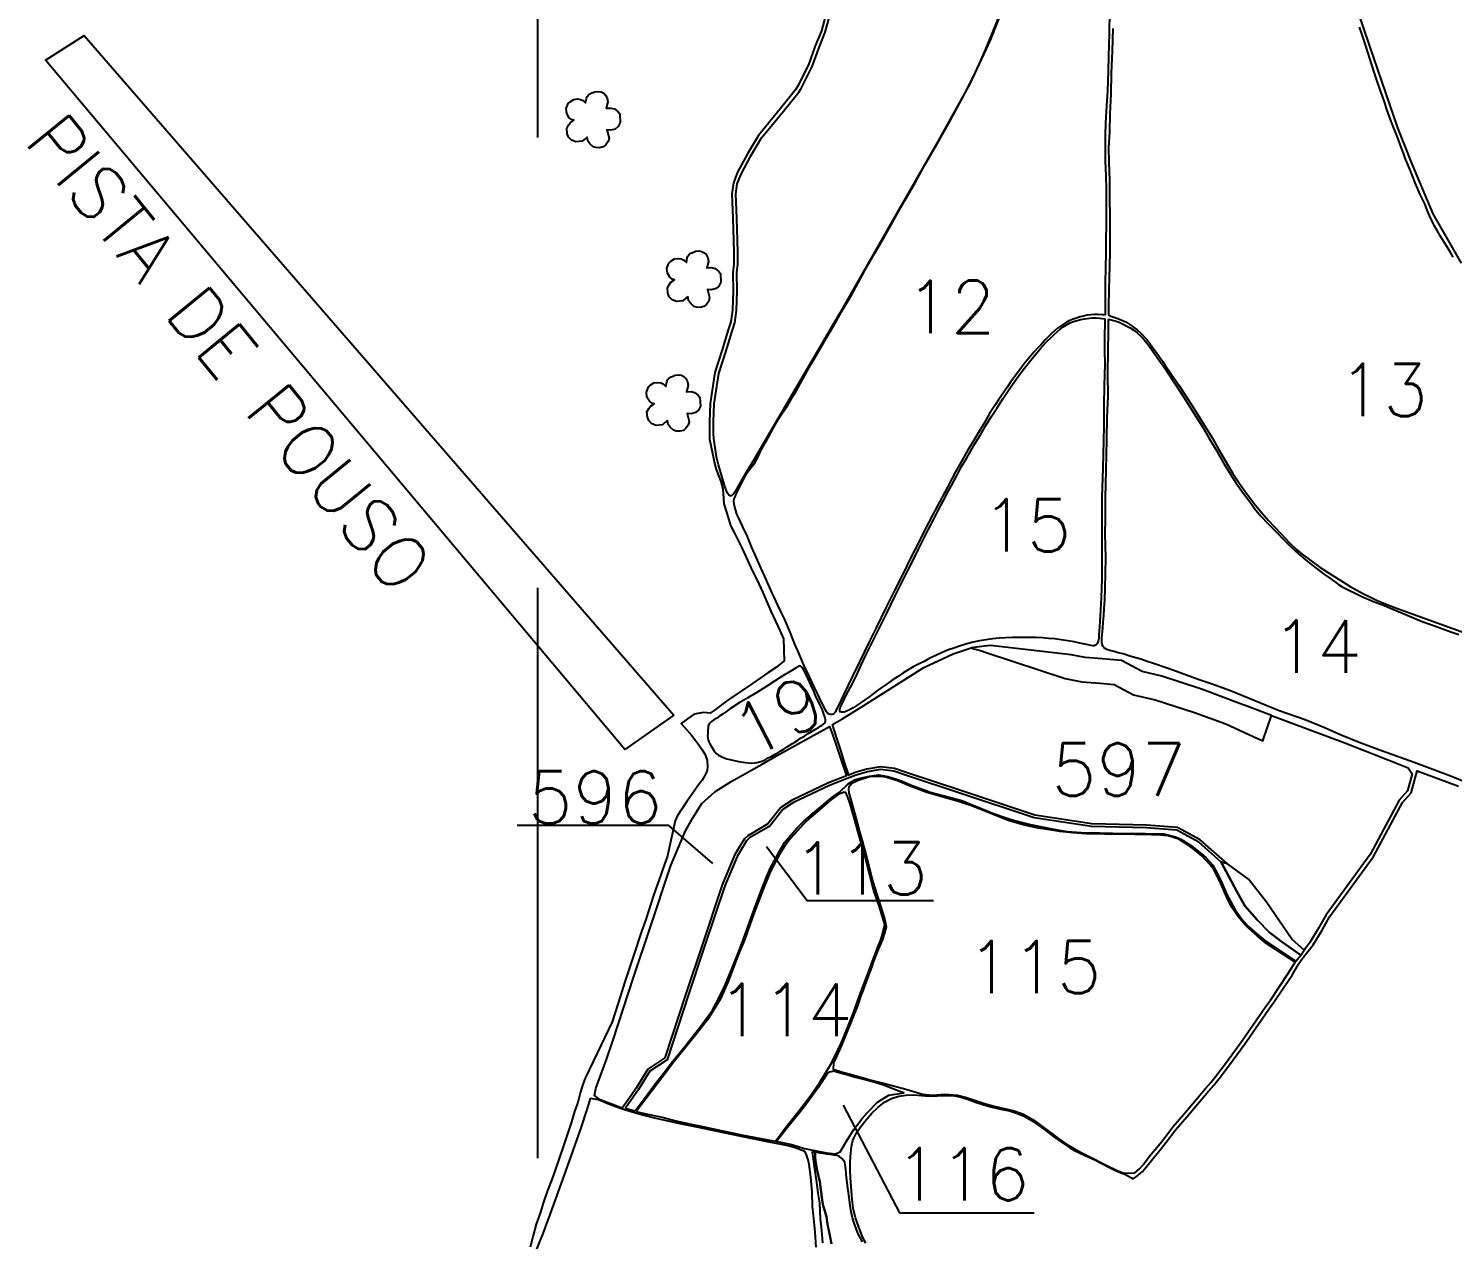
# Model space of a CAD drawing. Extents: x 725464 to 749663, y 7823017 to 7831417.
# Drawn here: x 731494 to 732908, y 7826393 to 7827595 of the extents above; entities that cross this region are included whole.
import ezdxf
from ezdxf.enums import TextEntityAlignment as Align

# ---------------------------------------------------------------- set-up
doc = ezdxf.new("R2010")
doc.units = 0
doc.header["$MEASUREMENT"] = 0
doc.linetypes.add('CONTINUO', pattern=[0])
doc.linetypes.add('LIN0', pattern=[0])
doc.layers.add('0114000011', color=1, linetype='Continuous', lineweight=25)
doc.layers.add('TEXTO_DIVERSOS', color=7, linetype='Continuous', lineweight=5)
for name, color, linetype in [('0114000011012', 5, 'Continuous'), ('0114000011013', 5, 'Continuous'), ('0114000011014', 5, 'Continuous'), ('0114000011015', 5, 'Continuous'), ('0114000011016', 5, 'Continuous'), ('0114000011072', 5, 'Continuous'), ('0114000011113', 5, 'Continuous'), ('0114000011114', 5, 'Continuous'), ('0114000011115', 5, 'Continuous'), ('0114000011116', 5, 'Continuous'), ('0114000011117', 5, 'Continuous'), ('0114000011118', 5, 'Continuous'), ('0114000011593', 5, 'Continuous'), ('0114000011594', 5, 'Continuous'), ('0114000011596', 5, 'Continuous'), ('0114000011597', 5, 'Continuous'), ('MALHA', 8, 'LIN0'), ('PISTA_DE_POUSO', 7, 'Continuous'), ('SEM PLANTIO', 30, 'Continuous'), ('SIMBOLO ARVORE', 118, 'Continuous'), ('TEXTO_NUN_TAL', 7, 'Continuous')]:
    doc.layers.add(name, color=color, linetype=linetype)
doc.styles.add('SIMPLEX', font='simplex', dxfattribs={"height": 0.2})

msp = doc.modelspace()

# ---------------------------------------------------------------- linework, layer by layer
at = {"layer": '0114000011'}
for points in [[(732285.8, 7827608.9), (732281.3, 7827592.9), (732275.2, 7827577.8), (732268.5, 7827558.9), (732257.6, 7827537.6), (732255.6, 7827534.2), (732240.6, 7827515.7), (732218.8, 7827488.9), (732207.8, 7827470.8), (732198.1, 7827452.4), (732193.9, 7827441.9), (732192.5, 7827431.2), (732193.5, 7827406.8), (732194.3, 7827373.5), (732194.3, 7827361.4), (732193.3, 7827352.8), (732193.7, 7827334.8), (732193.2, 7827315.6), (732191.4, 7827303.9), (732188.9, 7827296.1), (732182.6, 7827275.3), (732175.5, 7827253.7), (732170.9, 7827222.9), (732170.3, 7827205.2), (732170.1, 7827192.7), (732170.4, 7827187.6), (732175.6, 7827162.6), (732177, 7827157.5), (732181.6, 7827145.6), (732183.6, 7827137.8), (732183.8, 7827133.6), (732184.5, 7827123.5), (732187.5, 7827114.2), (732191.1, 7827101.8), (732194.9, 7827094.4), (732202.5, 7827079), (732211.1, 7827060.2), (732219.1, 7827043.9), (732223.1, 7827035.3), (732231, 7827017), (732240.4, 7826997.1), (732243.8, 7826989.3), (732244.4, 7826967.6), (732236.8, 7826961.3), (732228, 7826955.7), (732220.4, 7826950.3), (732212.8, 7826945), (732189.3, 7826929.1), (732183.4, 7826924.9), (732176.2, 7826919.3), (732170.9, 7826915.6), (732164.4, 7826916.2), (732155, 7826914.8), (732148.3, 7826909.9), (732142.1, 7826905.5), (732147.4, 7826899.6), (732152.5, 7826893.7), (732156.8, 7826888.1), (732158.6, 7826885.6), (732162.3, 7826880.4), (732165.9, 7826874.7), (732168, 7826868.6), (732168.2, 7826862.4), (732168, 7826859.2), (732166.8, 7826856.5), (732165.5, 7826853.7), (732162.9, 7826849.2), (732161.9, 7826847.8), (732160.3, 7826845.8), (732155.7, 7826839.2), (732154.1, 7826837), (732152.6, 7826834.8), (732151.1, 7826832.6), (732147.8, 7826827.9), (732142.7, 7826820.5), (732141.2, 7826818.1), (732138.3, 7826813.4), (732136, 7826808.7), (732128.1, 7826772.7), (732125.6, 7826765.8), (732122.3, 7826756.1), (732114.8, 7826734.6), (732107, 7826711), (732102.9, 7826698.9), (732094.5, 7826674), (732085.9, 7826648.1), (732081.8, 7826635.2), (732073.5, 7826609.5), (732047, 7826554.1), (732046.5, 7826552.7), (732043.6, 7826544.2), (732042.1, 7826539.8), (732039.4, 7826529.4), (732036.3, 7826520.4), (732033.4, 7826510.2), (732029.4, 7826498.1), (732025.2, 7826486.4), (732017.4, 7826463.2), (732013.6, 7826452.8), (732009.4, 7826442), (732005.6, 7826430.3), (732002.2, 7826419.4), (731998.3, 7826408.5), (731995.1, 7826397.4), (731992.1, 7826385.9)], [(732325.4, 7826389.8), (732323.5, 7826393.4), (732321.6, 7826397.1), (732320, 7826401.2), (732318.4, 7826405.5), (732315.2, 7826414.8), (732312.9, 7826424.5), (732311.9, 7826433.4), (732311.1, 7826441.6), (732310.1, 7826454.6), (732309.9, 7826462.2), (732310, 7826469.6), (732310.3, 7826475.6), (732310.8, 7826482.4), (732311.2, 7826485.6), (732311.7, 7826488.7), (732312.4, 7826491.7), (732313.7, 7826494.5), (732316.2, 7826499.3), (732320.5, 7826505.6), (732325.6, 7826512.2), (732331.4, 7826518.6), (732337.4, 7826524.5), (732343.9, 7826529.5), (732350.9, 7826533.2), (732358.1, 7826535.6), (732365.6, 7826536.7), (732373.1, 7826536.9), (732380.6, 7826536.2), (732388.3, 7826535.6), (732396.1, 7826535.8), (732403.8, 7826536.4), (732411.3, 7826536.2), (732418.8, 7826534.9), (732426.4, 7826532.6), (732434.3, 7826529.8), (732442.5, 7826527), (732450.8, 7826524.8), (732459.4, 7826522.8), (732467.9, 7826520.9), (732475.9, 7826518.5), (732483.3, 7826515.5), (732490, 7826511.6), (732496.1, 7826507.3), (732501.7, 7826503.1), (732512.1, 7826495.4), (732517.4, 7826491.6), (732522.7, 7826487.9), (732527.5, 7826484.5), (732532.4, 7826481.6), (732537.4, 7826479.3), (732542.4, 7826477.1), (732553.5, 7826472.1), (732560.3, 7826468.4), (732566.6, 7826465.1), (732572.7, 7826462.3), (732577.9, 7826460), (732583.2, 7826458), (732589, 7826454.6), (732590.8, 7826453.5), (732593.8, 7826455.6), (732600, 7826461), (732603.3, 7826464.7), (732610.2, 7826473.5), (732619, 7826484.1), (732623.6, 7826489.9), (732633.1, 7826502.5), (732643.9, 7826515), (732665.6, 7826540.7), (732670.7, 7826546.5), (732676, 7826553), (732686.5, 7826566.8), (732697.3, 7826581.7), (732703.1, 7826589.9), (732715.7, 7826607.9), (732725.4, 7826621.9), (732730.2, 7826628.8), (732739.4, 7826642.2), (732748.4, 7826655.8), (732755, 7826666.5), (732758, 7826671.5), (732769.4, 7826685.8), (732778.2, 7826700.2), (732785.5, 7826713.5), (732829.4, 7826773.3), (732858.1, 7826827.1), (732866.7, 7826836.7), (732872.5, 7826858.5), (732913.7, 7826843.1)]]:
    msp.add_lwpolyline(points, dxfattribs=at)
at = {"layer": '0114000011012'}
msp.add_lwpolyline([(732567.3, 7827612.1), (732566.8, 7827590.3), (732566.3, 7827567.7), (732565.9, 7827552.9), (732565.2, 7827533.3), (732564.2, 7827518.4), (732563.4, 7827501.3), (732563, 7827489.6), (732562.9, 7827477.1), (732562.9, 7827463.5), (732563.6, 7827449.4), (732563.9, 7827435.2), (732563.9, 7827421.2), (732563.8, 7827400), (732563.7, 7827385.5), (732563.5, 7827371.6), (732563.3, 7827358.7), (732563, 7827342.1), (732562.9, 7827325.8), (732562.9, 7827315.6), (732562.8, 7827312.7), (732562.8, 7827310.9), (732559.7, 7827311.1), (732555.4, 7827311.2), (732552.3, 7827311.2), (732548.8, 7827310.9), (732545.1, 7827310.5), (732541.5, 7827309.8), (732538, 7827308.9), (732534.6, 7827307.8), (732531.1, 7827306.5), (732528, 7827305.2), (732524.7, 7827303.7), (732521.6, 7827301.8), (732518.5, 7827299.8), (732515.5, 7827297.6), (732509.6, 7827292.3), (732506.5, 7827289.1), (732503.1, 7827285.7), (732499.7, 7827282), (732496.1, 7827278.1), (732492.5, 7827274.1), (732489, 7827270.1), (732485.6, 7827266.1), (732482.1, 7827261.9), (732478.8, 7827257.5), (732475.6, 7827253.1), (732472.3, 7827248.5), (732469.1, 7827244), (732466, 7827239.6), (732463, 7827235.2), (732460.1, 7827230.8), (732457.2, 7827226.5), (732454.2, 7827222), (732448.3, 7827212.9), (732442.7, 7827203.6), (732434.1, 7827189.4), (732425.7, 7827175), (732420.1, 7827165), (732414.5, 7827155.1), (732406.4, 7827140.1), (732398.7, 7827125.6), (732391.6, 7827112), (732384.7, 7827098.8), (732377.6, 7827084.6), (732369.9, 7827069.5), (732362.3, 7827054.4), (732353.5, 7827036.7), (732345.7, 7827020.8), (732335.5, 7827000.3), (732329.2, 7826987.1), (732319.1, 7826966.6), (732312.3, 7826952.5), (732303.3, 7826934), (732298.5, 7826924.1), (732297.2, 7826921.3), (732296.1, 7826919), (732295.2, 7826917.1), (732294.3, 7826915.7), (732293.3, 7826914.8), (732291.9, 7826914.4), (732290.4, 7826914.3), (732288.9, 7826914.6), (732287.5, 7826915.6), (732286.3, 7826916.9), (732285.3, 7826918.5), (732282.9, 7826923.6), (732281, 7826927.3), (732277.6, 7826934.5), (732273.8, 7826942.5), (732269.8, 7826951.1), (732266, 7826959.3), (732264.2, 7826962.8), (732259.2, 7826974.6), (732255.1, 7826984.2), (732250.2, 7826995.9), (732244.6, 7827009.2), (732241.2, 7827016.7), (732238.2, 7827022.8), (732234.4, 7827030.7), (732232.4, 7827034.8), (732226.7, 7827047.7), (732221.6, 7827059.3), (732216.4, 7827070.6), (732212.4, 7827080.1), (732207.5, 7827091.5), (732203, 7827101.4), (732201.1, 7827105.4), (732199.2, 7827109.3), (732197.5, 7827113), (732196.3, 7827116.8), (732195.3, 7827120.2), (732194.6, 7827123.2), (732194.4, 7827126), (732194.8, 7827128.3), (732195.6, 7827130.4), (732196.8, 7827132.9), (732198.4, 7827136.3), (732200.1, 7827139.7), (732203.7, 7827146.8), (732207.4, 7827153.7), (732211.2, 7827159.2), (732215.1, 7827164.2), (732218.4, 7827170.2), (732221, 7827175.6), (732228.6, 7827189), (732233.7, 7827198.9), (732239.1, 7827208.2), (732242, 7827212.7), (732245.1, 7827217), (732248, 7827221.3), (732250.7, 7827225.8), (732253.4, 7827230.5), (732256.6, 7827235.9), (732263.5, 7827248.4), (732263.5, 7827248.4), (732267.2, 7827255.1), (732270.9, 7827261.8), (732274.7, 7827268.3), (732285.8, 7827287.1), (732296.3, 7827305.1), (732302.7, 7827316.2), (732311.5, 7827331), (732317.7, 7827342.6), (732324.5, 7827354.8), (732334.2, 7827372), (732343.5, 7827388.2), (732350.5, 7827400.4), (732357.4, 7827412.8), (732364.2, 7827424.3), (732374.6, 7827442.5), (732385, 7827461.5), (732397.7, 7827483.6), (732407.3, 7827500.6), (732413.7, 7827512), (732426, 7827534.8), (732434.4, 7827551.9), (732439.4, 7827563.2), (732444.2, 7827574.1), (732451, 7827590.9), (732460.4, 7827613.7)], dxfattribs=at)
at = {"layer": '0114000011013'}
for points in [[(732570.6, 7827595.2), (732570, 7827572.9), (732569, 7827550.6), (732568.5, 7827530.3), (732567.6, 7827510.3), (732567.1, 7827492.9), (732566.4, 7827476.6), (732566.5, 7827462.7), (732567.2, 7827444.1), (732567.3, 7827426.9), (732567.5, 7827408.7), (732567.5, 7827389.3), (732567.5, 7827373.9), (732567.2, 7827359.5), (732566.7, 7827336.1), (732566.4, 7827319.3), (732566.3, 7827310.8), (732568.5, 7827309.8), (732569.9, 7827309.4), (732571.9, 7827308.6), (732574.5, 7827307.8), (732577.3, 7827306.7), (732580.2, 7827305.5), (732583.4, 7827303.9), (732587.3, 7827301.5), (732591.1, 7827298.8), (732594.6, 7827296.1), (732597.9, 7827293.2), (732604.2, 7827286.4), (732607.4, 7827282.5), (732610.4, 7827278.3), (732613.5, 7827274), (732616.7, 7827269.5), (732619.7, 7827264.9), (732622.8, 7827260.4), (732626.1, 7827255.7), (732629.5, 7827250.9), (732632.8, 7827246), (732636.1, 7827241.1), (732642.2, 7827231.7), (732651.3, 7827217.7), (732657.3, 7827208.2), (732663.3, 7827198.5), (732669.5, 7827188.6), (732675.2, 7827178.4), (732681.1, 7827168), (732689.8, 7827153.4), (732696.2, 7827143.6), (732703.6, 7827133.3), (732711.8, 7827122.5), (732720.5, 7827112.1), (732725.1, 7827107), (732731, 7827100.5), (732737.4, 7827093.9), (732746, 7827084.8), (732752.9, 7827078), (732758.4, 7827073.5), (732766, 7827067.9), (732773.7, 7827062.2), (732776.4, 7827060.2), (732788.4, 7827052.6), (732801.4, 7827044.4), (732806.2, 7827041.4), (732812.9, 7827037.8), (732819.4, 7827034.2), (732825, 7827031.5), (732831.6, 7827028.2), (732838.4, 7827025.1), (732843.4, 7827023.3), (732853.2, 7827019.7), (732935.5, 7826989.7)], [(732908.5, 7827368.2), (732905.4, 7827373.4), (732902.1, 7827378.7), (732898.8, 7827384), (732895.6, 7827389.2), (732892.5, 7827394.5), (732889.6, 7827399.6), (732887.1, 7827404.6), (732884.9, 7827409.7), (732882.7, 7827414.9), (732880.5, 7827420.3), (732878, 7827425.7), (732875.4, 7827431), (732873, 7827436.5), (732870.6, 7827442.1), (732868.3, 7827447.9), (732866.1, 7827453.8), (732863.6, 7827459.6), (732861.2, 7827465.5), (732859, 7827471.5), (732856.7, 7827477.5), (732854.3, 7827483.6), (732852, 7827489.9), (732849.6, 7827496.2), (732847.2, 7827502.2), (732844.9, 7827508.3), (732842.6, 7827514.8), (732840.4, 7827521.5), (732838.1, 7827527.9), (732835.9, 7827534.4), (732833.7, 7827540.7), (732829.5, 7827552.7), (732825.6, 7827565.4), (732821.4, 7827578.8), (732817.5, 7827590.9), (732815.3, 7827596.5)]]:
    msp.add_lwpolyline(points, dxfattribs=at)
at = {"layer": '0114000011014'}
msp.add_lwpolyline([(732927, 7826844.5), (732906.8, 7826852.9), (732888.3, 7826859.8), (732869.8, 7826866.8), (732855.9, 7826871.8), (732834.7, 7826879.3), (732814.9, 7826886.4), (732797.2, 7826894), (732780, 7826901.5), (732761.5, 7826908.9), (732735.5, 7826917.9), (732711.4, 7826928), (732687.5, 7826937.7), (732668.2, 7826944.7), (732656.1, 7826948.9), (732637.3, 7826955.8), (732624.4, 7826960.3), (732611, 7826964.9), (732604.5, 7826967.1), (732598.2, 7826969.1), (732592.2, 7826970.9), (732586.4, 7826972.7), (732580.9, 7826974.4), (732575.9, 7826975.4), (732571.8, 7826976.9), (732567.7, 7826977.8), (732564.7, 7826978.7), (732562.8, 7826979.8), (732561.5, 7826980.9), (732560.6, 7826982.3), (732560, 7826984.1), (732559.7, 7826985.8), (732559.7, 7826987.8), (732559.8, 7826990.4), (732560.7, 7826999.9), (732561.1, 7827006), (732561.6, 7827012.6), (732561.9, 7827019.4), (732562.7, 7827028.1), (732562.9, 7827039.7), (732563.4, 7827054.4), (732563.5, 7827070), (732563.1, 7827093.5), (732563.1, 7827093.5), (732563.3, 7827108.6), (732563.3, 7827129.3), (732563.9, 7827156.7), (732564.5, 7827187.3), (732565.1, 7827209.2), (732565.8, 7827230.3), (732565.7, 7827252.4), (732566, 7827275.7), (732566.1, 7827294), (732566.2, 7827301.6), (732566.4, 7827306.4), (732567.5, 7827306.2), (732569, 7827305.9), (732571.1, 7827305.4), (732573.8, 7827304.7), (732576.7, 7827303.6), (732580.1, 7827302), (732583.9, 7827300.1), (732587.7, 7827298), (732591.4, 7827295.6), (732595, 7827292.8), (732598.3, 7827289.7), (732601.5, 7827286.3), (732604.6, 7827282.6), (732607.6, 7827278.6), (732614.7, 7827268.6), (732622.8, 7827257), (732630.8, 7827244.7), (732638.4, 7827233.1), (732649.2, 7827216.1), (732659.5, 7827199.7), (732666, 7827188.9), (732672.3, 7827178.1), (732681.2, 7827162.7), (732684.1, 7827158), (732686.9, 7827153.3), (732689.9, 7827148.6), (732693.1, 7827143.9), (732696.3, 7827139.4), (732699.4, 7827134.9), (732702.5, 7827130.7), (732705.5, 7827126.6), (732708.4, 7827122.7), (732711.3, 7827118.7), (732717.6, 7827111.1), (732724.6, 7827103.7), (732724.6, 7827103.7), (732728.1, 7827100.1), (732744.9, 7827083.1), (732751.4, 7827076.8), (732761.7, 7827067.9), (732772.4, 7827059.7), (732779.5, 7827054.1), (732787, 7827048.9), (732794.5, 7827043.5), (732798.1, 7827041.2), (732817.7, 7827031.5), (732830, 7827026.3), (732837.6, 7827023.5), (732877.5, 7827006.8), (732890.8, 7827002.1), (732905.9, 7826996.5), (732914, 7826993.6)], dxfattribs=at)
at = {"layer": '0114000011015'}
msp.add_lwpolyline([(732410.2, 7827141.1), (732415.3, 7827150.8), (732420.4, 7827160.3), (732425.7, 7827169.2), (732433.6, 7827183), (732439.4, 7827192.4), (732444.6, 7827201.1), (732449.9, 7827209.7), (732455.7, 7827218.8), (732461.4, 7827227.7), (732467.2, 7827236.5), (732473.2, 7827245.2), (732479.2, 7827253.4), (732487.8, 7827264.4), (732493.5, 7827271.4), (732498.7, 7827277.4), (732504.2, 7827283.5), (732509.9, 7827289.2), (732512.7, 7827291.7), (732518.2, 7827296.6), (732521.3, 7827299), (732524.6, 7827301.1), (732528, 7827302.9), (732531.6, 7827304.3), (732535.2, 7827305.5), (732538.9, 7827306.3), (732542.4, 7827307), (732550.1, 7827307.9), (732553.9, 7827307.9), (732557.4, 7827307.7), (732560.4, 7827307.4), (732562.6, 7827307.1), (732562.5, 7827303.3), (732562.3, 7827289.7), (732562.4, 7827276), (732562.5, 7827262), (732562.1, 7827240.9), (732561.7, 7827220.9), (732561.7, 7827200.3), (732561.2, 7827186.1), (732560.7, 7827158.7), (732559.8, 7827130.1), (732559.7, 7827111.8), (732559.8, 7827084.5), (732559.7, 7827063), (732559.6, 7827049.1), (732558.9, 7827030.1), (732558.1, 7827012.3), (732557.3, 7827001.3), (732557, 7826996.9), (732556.8, 7826993.3), (732556.5, 7826990), (732556.1, 7826987.1), (732555.5, 7826985.1), (732554.5, 7826983.8), (732553.3, 7826983), (732552.1, 7826982.6), (732550.6, 7826982.6), (732548.7, 7826982.8), (732546.2, 7826983.5), (732542.7, 7826984.2), (732537.8, 7826985.2), (732532.1, 7826986.3), (732525.9, 7826987.5), (732519.4, 7826988.6), (732513, 7826989.3), (732506.7, 7826989.9), (732500.6, 7826990.4), (732494.4, 7826990.6), (732488.4, 7826990.6), (732482.5, 7826990.6), (732470.5, 7826990.6), (732457.7, 7826990), (732451.2, 7826989.4), (732444.7, 7826988.6), (732438.2, 7826987.5), (732431.8, 7826986.1), (732425.5, 7826984.4), (732419.2, 7826982.4), (732412.8, 7826980.3), (732406.6, 7826978.1), (732400.6, 7826975.6), (732394.8, 7826973), (732388.9, 7826970.1), (732383.2, 7826967.1), (732377.7, 7826964.4), (732372.5, 7826961.6), (732367.3, 7826958.6), (732362.1, 7826955.3), (732356.9, 7826951.8), (732351.7, 7826948.3), (732346.6, 7826944.9), (732341.7, 7826941.4), (732337, 7826938.1), (732328.4, 7826931.4), (732319.8, 7826925.5), (732315.9, 7826923), (732312.7, 7826921), (732310, 7826919.4), (732310, 7826919.4), (732307.1, 7826917.9), (732304, 7826916.8), (732301.4, 7826916.7), (732300, 7826917.1), (732299.7, 7826918.1), (732299.6, 7826919.3), (732300, 7826920.9), (732300.9, 7826922.9), (732303.2, 7826927.9), (732306.7, 7826934.8), (732311.4, 7826943.7), (732316, 7826953.2), (732320.5, 7826962.6), (732325.2, 7826972.7), (732330.3, 7826983.1), (732335.5, 7826993.7), (732340.9, 7827004.3), (732346.2, 7827015), (732354.3, 7827031.5), (732362.1, 7827047.3), (732367.1, 7827057.4), (732372.3, 7827067.6), (732377.3, 7827077.6), (732382.2, 7827087.7), (732387.2, 7827097.7), (732392.5, 7827107.5), (732397.5, 7827117.4), (732402.4, 7827126.7), (732407.6, 7827136.2), (732410.2, 7827141.1)], close=True, dxfattribs=at)
at = {"layer": '0114000011016'}
msp.add_lwpolyline([(732212, 7826866.2), (732215.4, 7826866.4), (732218.9, 7826867), (732222.3, 7826868.1), (732225.5, 7826869.5), (732228.6, 7826871.2), (732231.6, 7826872.8), (732234.7, 7826874.5), (732237.9, 7826876.4), (732241.1, 7826878.3), (732244.3, 7826880.2), (732247.3, 7826882.2), (732249.9, 7826883.9), (732252.5, 7826885.5), (732255, 7826887), (732257.6, 7826888.7), (732260.7, 7826890.7), (732264.4, 7826892.9), (732268.2, 7826895.4), (732272.1, 7826897.8), (732275.6, 7826899.9), (732278.3, 7826901.5), (732280.3, 7826902.7), (732282.1, 7826903.7), (732283.5, 7826904.7), (732284.6, 7826905.8), (732285.3, 7826907.3), (732285.5, 7826909), (732285.1, 7826911.1), (732284.2, 7826913.7), (732283.1, 7826916.6), (732282, 7826919.6), (732280.6, 7826922.4), (732279.4, 7826924.9), (732275.5, 7826933.2), (732274, 7826936.7), (732270.9, 7826943.7), (732268.1, 7826949.9), (732265.4, 7826955), (732263.6, 7826959), (732262.7, 7826960.5), (732261.6, 7826961.6), (732260.5, 7826962.3), (732259.4, 7826962.6), (732258.5, 7826962.1), (732256.4, 7826960.7), (732250.3, 7826956.9), (732243.1, 7826952.7), (732234.7, 7826947.5), (732226, 7826941.9), (732217.1, 7826936.3), (732208.3, 7826930.9), (732199.8, 7826925.8), (732191.2, 7826920.4), (732187.3, 7826917.7), (732183.7, 7826915.1), (732180.4, 7826912.9), (732177.4, 7826910.8), (732174.6, 7826909.1), (732172.1, 7826907.3), (732170.2, 7826905.4), (732169.4, 7826903.9), (732169, 7826902.9), (732168.8, 7826902), (732168.6, 7826898.5), (732168.5, 7826895.3), (732168.3, 7826893.3), (732168.5, 7826891.2), (732168.8, 7826889.1), (732169.5, 7826887.3), (732170.5, 7826885.3), (732171.8, 7826882.9), (732175, 7826878.2), (732176.9, 7826875.8), (732179.1, 7826874), (732183, 7826872.1), (732187.3, 7826870.5), (732190.3, 7826869.6), (732194.6, 7826868.6), (732199.4, 7826867.6), (732205.6, 7826866.6), (732208.7, 7826866.3)], close=True, dxfattribs=at)
at = {"layer": '0114000011072'}
msp.add_lwpolyline([(732322.1, 7826391.2), (732319.7, 7826395.2), (732317.6, 7826399.5), (732315.7, 7826404.3), (732313.9, 7826409.5), (732312.3, 7826414.9), (732310.9, 7826420.7), (732309.9, 7826426.7), (732309.1, 7826432.8), (732307.6, 7826444.5), (732306.3, 7826454.9), (732305.4, 7826462.7), (732304.9, 7826467.7), (732304.4, 7826469.8), (732303.4, 7826471.9), (732301.7, 7826473.9), (732299.3, 7826475.6), (732296.7, 7826476.7), (732293.8, 7826477.2), (732290.4, 7826477.6), (732286.8, 7826478), (732280.7, 7826479), (732275.2, 7826480.1), (732275.2, 7826474.9), (732275.6, 7826471.5), (732276, 7826467.8), (732276.8, 7826463.5), (732279.1, 7826453.1), (732279.6, 7826451.2), (732280.3, 7826444.9), (732281.4, 7826438.1), (732282.1, 7826432.4), (732283.2, 7826426.7), (732284.4, 7826422.8), (732286.2, 7826415.7), (732287.5, 7826408.6), (732289.4, 7826398.9), (732291.2, 7826389.1)], dxfattribs=at)
at = {"layer": '0114000011113', "linetype": 'CONTINUO'}
msp.add_lwpolyline([(732757.1, 7826675.5), (732738.4, 7826688.6), (732725.8, 7826698.2), (732713.7, 7826710.5), (732701.5, 7826724.6), (732693.6, 7826738.7), (732685.7, 7826753.7), (732678.1, 7826767.9), (732655.8, 7826787.6), (732634.1, 7826799.6), (732603.9, 7826801.8), (732549.4, 7826803.2), (732492.5, 7826811.7), (732418.8, 7826836.2), (732366.6, 7826853.4), (732353.1, 7826858), (732340, 7826859.7), (732327, 7826857.4), (732315.7, 7826854.1), (732309.4, 7826851.7), (732289.5, 7826844), (732253.5, 7826826.9), (732243, 7826820.1), (732230.1, 7826803.7), (732210.1, 7826791.8), (732207.1, 7826789.1), (732202.9, 7826782.3), (732197.7, 7826773.4), (732185.3, 7826744.2), (732165.1, 7826683.5), (732149.5, 7826636.5), (732128.3, 7826571.8), (732111.1, 7826560.3), (732099.9, 7826542.2), (732087, 7826523.7), (732091.5, 7826522.3), (732096.5, 7826520.9), (732106.7, 7826534.5), (732115.3, 7826546.4), (732126.6, 7826560.9), (732132.3, 7826568.3), (732144.3, 7826583.3), (732156.6, 7826598.7), (732162.4, 7826606.2), (732173.2, 7826621), (732181.6, 7826636.8), (732185.4, 7826645.2), (732192.7, 7826662.5), (732199.5, 7826679.2), (732202.7, 7826687.6), (732205.7, 7826696.1), (732211.7, 7826712.7), (732214.6, 7826720.9), (732220.8, 7826737.8), (732227.5, 7826754.6), (732231.2, 7826762.8), (732239.9, 7826779.2), (732244.6, 7826787.3), (732257, 7826801.6), (732263.9, 7826808.4), (732279, 7826821.5), (732291.5, 7826831.9), (732296.2, 7826835.4), (732299.3, 7826837.3), (732307.8, 7826845.7), (732315.3, 7826849.8), (732319.9, 7826851.1), (732329.1, 7826853.3), (732338, 7826854.6), (732347.4, 7826852.8), (732356.8, 7826849.9), (732361.4, 7826848.2), (732371.5, 7826843.9), (732383.2, 7826839.6), (732389.4, 7826837.4), (732401.9, 7826834), (732420.7, 7826828.9), (732432.6, 7826824.2), (732438.7, 7826821.7), (732451.1, 7826816.5), (732465.6, 7826811.4), (732473.1, 7826809.2), (732488.8, 7826805.2), (732505, 7826801.8), (732519, 7826799.4), (732525.6, 7826798.4), (732539, 7826797.3), (732545.4, 7826797), (732557.7, 7826796.9), (732570.7, 7826796.5), (732577.1, 7826796.4), (732590.1, 7826796.5), (732602.6, 7826796.2), (732621.2, 7826795.9), (732632.6, 7826793.1), (732638.1, 7826790.7), (732648.8, 7826784), (732658.6, 7826776.2), (732662.8, 7826772.4), (732669.8, 7826764.8), (732675.2, 7826755), (732677.8, 7826749.7), (732682.6, 7826738.1), (732685.6, 7826732.2), (732691.9, 7826720.6), (732699.6, 7826709.9), (732705.6, 7826703.7), (732713.9, 7826696.3), (732721.1, 7826690.4), (732724.6, 7826687.8), (732752.2, 7826669.7)], close=True, dxfattribs=at)
at = {"layer": '0114000011114', "linetype": 'CONTINUO'}
msp.add_lwpolyline([(732097.6, 7826520.5), (732102.6, 7826519.1), (732104.3, 7826518.7), (732110.5, 7826517.4), (732123.3, 7826514.6), (732136.9, 7826511), (732152.2, 7826507.8), (732160.3, 7826506.1), (732177.3, 7826502.5), (732192.8, 7826499.2), (732200.3, 7826497.7), (732214.4, 7826494.8), (732229.9, 7826491.9), (732235.8, 7826490.8), (732241.3, 7826498.7), (732247.7, 7826506.8), (732256.9, 7826518.4), (732261.7, 7826524.4), (732271.3, 7826536.9), (732279.8, 7826549.4), (732283.8, 7826555.7), (732291.3, 7826568.5), (732297.9, 7826581.8), (732301.1, 7826588.8), (732307.1, 7826603.3), (732313.1, 7826618.3), (732315.9, 7826625.9), (732321.3, 7826641.3), (732326.9, 7826655.9), (732332, 7826669.7), (732337.3, 7826683.6), (732340.2, 7826690.6), (732342.1, 7826696.4), (732344.1, 7826705.8), (732340.7, 7826717.8), (732338.6, 7826724.5), (732333.4, 7826739.3), (732329.4, 7826754.8), (732323.6, 7826777.1), (732319.5, 7826791.6), (732315.6, 7826806), (732313.6, 7826813.2), (732309.6, 7826826.7), (732308, 7826831.4), (732305.6, 7826837), (732303.2, 7826836.8), (732297.8, 7826835.1), (732290.3, 7826829.2), (732277.4, 7826818.2), (732270.6, 7826812.1), (732263.4, 7826805.5), (732250.6, 7826791.4), (732245, 7826784), (732240, 7826776.1), (732231.2, 7826759.5), (732224.1, 7826742.7), (732220.7, 7826734.2), (732214.4, 7826716.9), (732208.4, 7826699.9), (732205.2, 7826691.5), (732198.5, 7826674.8), (732191.9, 7826657.3), (732188.5, 7826648.7), (732181.2, 7826632.1), (732177, 7826625.2), (732168.1, 7826611.5), (732157.6, 7826597.8), (732140.9, 7826576.9), (732135.3, 7826569.9), (732124.8, 7826556.4), (732107.1, 7826533), (732097.6, 7826520.5)], close=True, dxfattribs=at)
at = {"layer": '0114000011115', "linetype": 'CONTINUO'}
msp.add_lwpolyline([(732592.1, 7826459.3), (732597.2, 7826463.9), (732600.2, 7826467.2), (732607.1, 7826476), (732615.9, 7826486.6), (732620.5, 7826492.4), (732630, 7826505), (732640.9, 7826517.6), (732662.6, 7826543.3), (732667.7, 7826549.1), (732672.9, 7826555.5), (732683.3, 7826569.2), (732694, 7826584), (732699.9, 7826592.2), (732712.4, 7826610.2), (732722.2, 7826624.2), (732726.9, 7826631), (732736.1, 7826644.4), (732745, 7826658), (732751.5, 7826668.6), (732722.4, 7826687.3), (732720, 7826689.4), (732714.3, 7826694.4), (732708.6, 7826699.5), (732705.2, 7826702.3), (732701.6, 7826706.1), (732694.6, 7826714.3), (732688.5, 7826723.5), (732683.4, 7826733.9), (732681, 7826739.1), (732676.4, 7826749.5), (732670.8, 7826760.4), (732667.3, 7826765.2), (732659, 7826774), (732649.8, 7826781.4), (732645.3, 7826784.8), (732636.2, 7826790.7), (732625.5, 7826793.9), (732614.5, 7826794.9), (732609.1, 7826795.1), (732597.6, 7826795.3), (732592, 7826795.4), (732580.9, 7826795.6), (732568.9, 7826795.4), (732562.7, 7826795.5), (732550.3, 7826795.8), (732543.8, 7826796), (732530.8, 7826796.8), (732517.8, 7826798.4), (732503.8, 7826800.4), (732496.6, 7826801.7), (732481.6, 7826804.9), (732466.7, 7826809.2), (732453.4, 7826814.3), (732447, 7826817), (732430.2, 7826823.8), (732418.3, 7826827.8), (732385.8, 7826837.1), (732373.6, 7826841.7), (732367.8, 7826843.9), (732356.8, 7826848.6), (732345.3, 7826852.1), (732339.7, 7826852.8), (732328.9, 7826852.4), (732317.9, 7826849), (732311.4, 7826845.8), (732308.5, 7826842.1), (732308.1, 7826840.1), (732308.6, 7826836.7), (732311.2, 7826827.4), (732314.5, 7826815.4), (732319.4, 7826796.9), (732325, 7826777), (732328.8, 7826762.7), (732332.3, 7826748.3), (732336.3, 7826735.7), (732340.3, 7826723.4), (732342.3, 7826717), (732343.8, 7826711.8), (732345.7, 7826703.8), (732343.7, 7826696.2), (732341.9, 7826691.2), (732336.7, 7826678.9), (732333.1, 7826669.5), (732331.3, 7826664.3), (732327.2, 7826653.1), (732322.6, 7826641), (732320.6, 7826635.4), (732317.2, 7826625.4), (732306, 7826597.3), (732301.6, 7826586.9), (732299.3, 7826581.7), (732294.6, 7826571.2), (732293.2, 7826568.6), (732293, 7826562.5), (732295.1, 7826561.8), (732302.4, 7826559.3), (732313.4, 7826556.3), (732330.7, 7826551.6), (732341.6, 7826548.7), (732356.4, 7826544.8), (732362.8, 7826543.2), (732374.2, 7826539.8), (732381.5, 7826537.5), (732391.7, 7826536.6), (732399.9, 7826537.1), (732408.1, 7826537.4), (732416.4, 7826536.6), (732425.3, 7826534.4), (732434.2, 7826531.3), (732443.3, 7826528.2), (732452.8, 7826525.7), (732462.6, 7826523.5), (732472.5, 7826521.1), (732482, 7826517.6), (732491, 7826512.4), (732499.8, 7826506), (732508.6, 7826499.4), (732517.1, 7826493.3), (732524.6, 7826488.1), (732531.7, 7826483.5), (732539, 7826479.6), (732546.4, 7826476), (732564.1, 7826467.1), (732575, 7826461.8), (732580.7, 7826459.4)], close=True, dxfattribs=at)
at = {"layer": '0114000011116', "linetype": 'CONTINUO'}
msp.add_lwpolyline([(732236.9, 7826490.6), (732237.4, 7826490.5), (732251.8, 7826487.6), (732264.5, 7826483.8), (732276, 7826481.2), (732281.5, 7826480.2), (732286.5, 7826479.3), (732295.2, 7826478.5), (732299.9, 7826480.5), (732307.3, 7826492.5), (732313.6, 7826502.4), (732321.9, 7826513.5), (732326.6, 7826518.9), (732336.9, 7826529.8), (732348.1, 7826536.7), (732363.2, 7826538.8), (732358.1, 7826540.7), (732347.2, 7826545), (732341.8, 7826546.8), (732331.1, 7826550.2), (732319.6, 7826553.1), (732313.7, 7826554.6), (732307.5, 7826556.3), (732297.6, 7826559.1), (732293.8, 7826560.3), (732289.3, 7826559.4), (732287.5, 7826558.5), (732281.5, 7826549.2), (732278.3, 7826544.5), (732271.4, 7826535.1), (732264.2, 7826525.1), (732260.6, 7826520.4), (732246.3, 7826502.8), (732236.9, 7826490.6)], close=True, dxfattribs=at)
at = {"layer": '0114000011117', "linetype": 'CONTINUO'}
msp.add_lwpolyline([(732276.2, 7826385.7), (732275.2, 7826401), (732273.6, 7826417.6), (732272.6, 7826426.2), (732272.1, 7826440.3), (732271.5, 7826447.6), (732270.7, 7826455.3), (732269, 7826467.7), (732268.2, 7826472.5), (732266.1, 7826478.4), (732264.9, 7826480.8), (732255.4, 7826484.4), (732249.8, 7826485.9), (732243.3, 7826487.2), (732229.4, 7826489.9), (732200.4, 7826495.8), (732184.3, 7826499.2), (732157.6, 7826504.8), (732141.2, 7826508.3), (732114.3, 7826514), (732099, 7826518), (732086, 7826522), (732079.9, 7826524.1), (732069.4, 7826528.1), (732060, 7826532.1), (732051.7, 7826533.4), (732048.8, 7826523.3), (732042.3, 7826503.3), (732038.3, 7826491.8), (732029.1, 7826465.8), (732014.2, 7826424.6), (732004.9, 7826399.2), (731996.9, 7826379.8)], dxfattribs=at)
at = {"layer": '0114000011118'}
msp.add_lwpolyline([(732291.2, 7826389.1), (732289.4, 7826398.9), (732287.5, 7826408.6), (732286.2, 7826415.7), (732284.4, 7826422.8), (732283.2, 7826426.7), (732282.1, 7826432.4), (732281.4, 7826438.1), (732280.3, 7826444.9), (732279.6, 7826451.2), (732279.6, 7826451.2), (732279.1, 7826453.1), (732276.8, 7826463.5), (732276.8, 7826463.5), (732276.8, 7826463.5), (732276, 7826467.8), (732275.6, 7826471.5), (732275.2, 7826474.9), (732275.2, 7826480.1), (732272, 7826480.1), (732273, 7826473.4), (732274.1, 7826465.5), (732274.1, 7826465.5), (732274.1, 7826465.5), (732276.3, 7826450.1), (732277.7, 7826439.5), (732279.4, 7826429.4), (732280.2, 7826413.8), (732281.5, 7826402.2), (732282.4, 7826389.9)], dxfattribs=at)
at = {"layer": '0114000011593'}
msp.add_lwpolyline([(732476.5, 7827653.9), (732448.7, 7827583.7), (732428.7, 7827540.1), (732397.2, 7827483.8), (732363.2, 7827424.2), (732356.9, 7827413.2), (732299, 7827311.6), (732214.2, 7827167), (732201.8, 7827146.1), (732195.7, 7827135.8), (732194.3, 7827133.8), (732193.1, 7827132.4), (732192.1, 7827131.4), (732190.9, 7827131.2), (732189.3, 7827132.2), (732188, 7827133.9), (732187, 7827136.2), (732185.5, 7827140.6), (732184, 7827145.4), (732179.1, 7827162.1), (732177.2, 7827170), (732174.4, 7827188.1), (732174.1, 7827192.8), (732174.3, 7827205.1), (732174.9, 7827222.5), (732179.4, 7827252.8), (732186.4, 7827274.1), (732192.7, 7827294.9), (732195.3, 7827303), (732197.2, 7827315.3), (732197.7, 7827334.8), (732197.3, 7827352.6), (732198.3, 7827361.1), (732198.3, 7827373.5), (732197.5, 7827407), (732196.5, 7827431), (732197.8, 7827440.9), (732201.7, 7827450.7), (732211.3, 7827468.9), (732222, 7827486.5), (732243.7, 7827513.2), (732258.9, 7827531.9), (732261.1, 7827535.7), (732272.1, 7827557.3), (732279, 7827576.4), (732285.1, 7827591.6), (732289.7, 7827608)], dxfattribs=at)
at = {"layer": '0114000011594'}
msp.add_lwpolyline([(732814.7, 7827608.8), (732829.2, 7827566), (732853.1, 7827496.7), (732866.9, 7827461.4), (732888.3, 7827411.1), (732916.4, 7827362.2)], dxfattribs=at)
at = {"layer": '0114000011596'}
msp.add_lwpolyline([(732083.6, 7826523.6), (732061.7, 7826532), (732056.2, 7826536.2), (732057.4, 7826543.2), (732067.9, 7826572), (732074.3, 7826590.5), (732095.1, 7826654.4), (732110.9, 7826701.6), (732131.7, 7826764.5), (732146.5, 7826799), (732153.8, 7826811.8), (732162.7, 7826826.1), (732175.5, 7826837.7), (732191.8, 7826847.8), (732222.4, 7826865), (732236.9, 7826873.2), (732289.3, 7826902.6), (732292.4, 7826894.6), (732296.2, 7826882.9), (732300.3, 7826871.1), (732304.9, 7826857.6), (732306.2, 7826853.4), (732288.3, 7826846.5), (732252.2, 7826829.3), (732241.1, 7826822.1), (732228.2, 7826805.8), (732208.4, 7826794), (732205, 7826790.9), (732200.5, 7826783.7), (732195.2, 7826774.6), (732182.7, 7826745.2), (732162.5, 7826684.4), (732146.8, 7826637.3), (732126, 7826573.6), (732109, 7826562.3), (732097.6, 7826543.7), (732089.4, 7826532)], close=True, dxfattribs=at)
at = {"layer": '0114000011597'}
msp.add_lwpolyline([(732684.5, 7826766), (732657.4, 7826789.9), (732634.9, 7826802.3), (732604, 7826804.6), (732549.6, 7826806), (732493.1, 7826814.4), (732419.7, 7826838.9), (732367.5, 7826856), (732353.7, 7826860.7), (732339.9, 7826862.5), (732326.4, 7826860.1), (732314.8, 7826856.7), (732308.5, 7826854.3), (732303.9, 7826867.8), (732300.5, 7826879), (732296.6, 7826890.8), (732292.3, 7826904.3), (732301.7, 7826909.6), (732323.5, 7826923.3), (732383.1, 7826960.9), (732412, 7826974.7), (732429.8, 7826980.5), (732432.6, 7826979.6), (732439.1, 7826977.7), (732445.8, 7826975.6), (732523.1, 7826950.1), (732539.7, 7826946.8), (732558.1, 7826945.3), (732571.9, 7826944.1), (732591.1, 7826933.9), (732612.7, 7826929), (732651.6, 7826916.2), (732682.7, 7826905), (732709.7, 7826892.4), (732719.5, 7826888.1), (732728.1, 7826913.3), (732800.7, 7826886.1), (732850.6, 7826866.7), (732863.8, 7826861.3), (732867.5, 7826855.4), (732863.1, 7826838.7), (732854.8, 7826829.4), (732826, 7826775.4), (732782.2, 7826715.7), (732774.7, 7826702.2), (732766, 7826688), (732760.6, 7826680.4), (732748.3, 7826691.3), (732723.2, 7826728.1), (732705.2, 7826750.9), (732694.4, 7826758.8)], close=True, dxfattribs=at)
at = {"layer": 'MALHA', "color": 8}
for p, q in [((732000, 7827486.9), (732000, 7831016.6)), ((732000, 7826474.2), (732000, 7827040.1))]:
    msp.add_line(p, q, dxfattribs=at)
at = {"layer": 'PISTA_DE_POUSO'}
msp.add_lwpolyline([(732134.8, 7826913.8), (732086.1, 7826879.5), (731511.1, 7827563.8), (731549.6, 7827588.3)], close=True, dxfattribs=at)
at = {"layer": 'SEM PLANTIO'}
for points in [[(732728.1, 7826913.3), (732707.1, 7826921.2), (732697.3, 7826925), (732659.5, 7826939.3), (732619.2, 7826952.5), (732599.6, 7826956.9), (732579, 7826967.9), (732560.1, 7826969.6), (732543, 7826970.9), (732529.3, 7826973.7), (732449, 7826982.8), (732443.1, 7826982.1), (732429.8, 7826980.5), (732432.6, 7826979.6), (732439.1, 7826977.7), (732445.8, 7826975.6), (732523.1, 7826950.1), (732539.7, 7826946.8), (732558.1, 7826945.3), (732571.9, 7826944.1), (732591.1, 7826933.9), (732612.7, 7826929), (732651.6, 7826916.2), (732682.7, 7826905), (732709.7, 7826892.4), (732719.5, 7826888.1)], [(732678.1, 7826767.9), (732685.7, 7826753.7), (732693.6, 7826738.7), (732701.5, 7826724.6), (732713.7, 7826710.5), (732725.8, 7826698.2), (732738.4, 7826688.6), (732757.1, 7826675.5), (732760.6, 7826680.4), (732748.3, 7826691.3), (732723.2, 7826728.1), (732705.2, 7826750.9), (732684.5, 7826766)]]:
    msp.add_lwpolyline(points, close=True, dxfattribs=at)
at = {"layer": 'SIMBOLO ARVORE', "linetype": 'CONTINUO'}
for points in [[(732048.7, 7827487.3, 0), (732043.8, 7827483.3, 0), (732037.7, 7827482.6, 0), (732033.3, 7827484.3, 0), (732030.2, 7827487.3, 0), (732028.9, 7827490.8, 0), (732028.6, 7827496, 0), (732030.2, 7827499.2, 0), (732032, 7827501.6, 0), (732035.5, 7827504, 0), (732033.3, 7827504.8, 0), (732031.1, 7827506.6, 0), (732028.5, 7827510.7, 0), (732028, 7827515.6, 0), (732029.9, 7827520.7, 0), (732031.9, 7827522.5, 0), (732035.5, 7827524.7, 0), (732039.3, 7827525.2, 0), (732042.3, 7827524.8, 0), (732044.7, 7827523.7, 0), (732047.3, 7827521.4, 0), (732048.1, 7827525.8, 0), (732048.8, 7827527.6, 0), (732050.7, 7827530.1, 0), (732053.6, 7827531.2, 0), (732056.5, 7827532.4, 0), (732059.7, 7827532.7, 0), (732062.7, 7827532.3, 0), (732065.2, 7827531, 0), (732067, 7827529, 0), (732068.6, 7827525.9, 0), (732069.2, 7827522.3, 0), (732067.8, 7827516.1, 0), (732072.2, 7827516.1, 0), (732075.8, 7827515.3, 0), (732079.2, 7827512.6, 0), (732081.1, 7827510.4, 0), (732081.7, 7827501.8, 0), (732079.5, 7827497.9, 0), (732076.7, 7827495.3, 0), (732072.3, 7827494.1, 0), (732068.4, 7827494.5, 0), (732070.5, 7827486.4, 0), (732069.5, 7827483, 0), (732067.2, 7827479.7, 0), (732064.7, 7827477.7, 0), (732061, 7827476.8, 0), (732057.4, 7827477, 0), (732054.7, 7827477.8, 0), (732051.6, 7827480.8, 0), (732049.5, 7827483.6, 0), (732048.8, 7827487.7, 0)], [(732148.6, 7827329, 0), (732143.8, 7827324.9, 0), (732137.6, 7827324.2, 0), (732133.3, 7827325.9, 0), (732130.1, 7827328.9, 0), (732128.9, 7827332.4, 0), (732128.5, 7827337.6, 0), (732130.2, 7827340.9, 0), (732132, 7827343.3, 0), (732135.5, 7827345.7, 0), (732133.2, 7827346.4, 0), (732131, 7827348.2, 0), (732128.4, 7827352.3, 0), (732127.9, 7827357.2, 0), (732129.8, 7827362.3, 0), (732131.8, 7827364.2, 0), (732135.4, 7827366.4, 0), (732139.2, 7827366.9, 0), (732142.2, 7827366.4, 0), (732144.6, 7827365.3, 0), (732147.3, 7827363, 0), (732148, 7827367.5, 0), (732148.7, 7827369.3, 0), (732150.7, 7827371.7, 0), (732153.6, 7827372.8, 0), (732156.4, 7827374.1, 0), (732159.6, 7827374.4, 0), (732162.7, 7827373.9, 0), (732165.1, 7827372.6, 0), (732167, 7827370.7, 0), (732168.6, 7827367.5, 0), (732169.2, 7827364, 0), (732167.7, 7827357.7, 0), (732172.1, 7827357.8, 0), (732175.8, 7827356.9, 0), (732179.2, 7827354.2, 0), (732181.1, 7827352, 0), (732181.6, 7827343.4, 0), (732179.5, 7827339.5, 0), (732176.7, 7827337, 0), (732172.2, 7827335.8, 0), (732168.4, 7827336.1, 0), (732170.4, 7827328.1, 0), (732169.5, 7827324.6, 0), (732167.2, 7827321.3, 0), (732164.6, 7827319.3, 0), (732161, 7827318.4, 0), (732157.3, 7827318.6, 0), (732154.6, 7827319.4, 0), (732151.5, 7827322.4, 0), (732149.4, 7827325.2, 0), (732148.8, 7827329.4, 0)], [(732128.3, 7827206, 0), (732123.5, 7827201.9, 0), (732117.4, 7827201.2, 0), (732113, 7827202.9, 0), (732109.9, 7827206, 0), (732108.6, 7827209.5, 0), (732108.2, 7827214.6, 0), (732109.9, 7827217.9, 0), (732111.7, 7827220.3, 0), (732115.2, 7827222.7, 0), (732113, 7827223.4, 0), (732110.8, 7827225.2, 0), (732108.1, 7827229.4, 0), (732107.7, 7827234.3, 0), (732109.6, 7827239.4, 0), (732111.5, 7827241.2, 0), (732115.1, 7827243.4, 0), (732118.9, 7827243.9, 0), (732122, 7827243.5, 0), (732124.4, 7827242.4, 0), (732127, 7827240, 0), (732127.8, 7827244.5, 0), (732128.4, 7827246.3, 0), (732130.4, 7827248.8, 0), (732133.3, 7827249.8, 0), (732136.2, 7827251.1, 0), (732139.4, 7827251.4, 0), (732142.4, 7827251, 0), (732144.9, 7827249.7, 0), (732146.7, 7827247.7, 0), (732148.3, 7827244.5, 0), (732148.9, 7827241, 0), (732147.5, 7827234.7, 0), (732151.9, 7827234.8, 0), (732155.5, 7827233.9, 0), (732158.9, 7827231.2, 0), (732160.8, 7827229, 0), (732161.3, 7827220.4, 0), (732159.2, 7827216.5, 0), (732156.4, 7827214, 0), (732152, 7827212.8, 0), (732148.1, 7827213.1, 0), (732150.2, 7827205.1, 0), (732149.2, 7827201.6, 0), (732146.9, 7827198.4, 0), (732144.3, 7827196.3, 0), (732140.7, 7827195.4, 0), (732137.1, 7827195.6, 0), (732134.4, 7827196.4, 0), (732131.3, 7827199.5, 0), (732129.1, 7827202.2, 0), (732128.5, 7827206.4, 0)]]:
    msp.add_polyline3d(points, dxfattribs=at)
at = {"layer": 'TEXTO_NUN_TAL', "color": 0}
for points in [[(732173.6, 7826766.6), (732129.9, 7826804.3), (731979.4, 7826804.3)], [(732226.7, 7826783.2), (732267.2, 7826729.7), (732392.6, 7826729.7)], [(732302.8, 7826526.8), (732358.9, 7826419.9), (732492.4, 7826419.9)]]:
    msp.add_lwpolyline(points, dxfattribs=at)

# ---------------------------------------------------------------- texts
at = {"layer": 'TEXTO_DIVERSOS', "linetype": 'Continuous', "style": 'SIMPLEX'}
msp.add_text('PISTA DE POUSO', height=52, rotation=309.2088, dxfattribs=at).set_placement((731488.7, 7827482.9))
at = {"layer": 'TEXTO_NUN_TAL', "linetype": 'Continuous', "style": 'SIMPLEX'}
for s, p in [('12', (732365, 7827292.9)), ('13', (732794.3, 7827210.4)), ('15', (732440.5, 7827076.1)), ('14', (732728.3, 7826955.8)), ('597', (732509.7, 7826833.8)), ('596', (731989.9, 7826806.1))]:
    msp.add_text(s, height=52, dxfattribs=at).set_placement(p)
msp.add_text('19', height=52, rotation=27.335, dxfattribs=at).set_placement((732210.8, 7826869.1))
for s, p in [('113', (732320, 7826761.6)), ('115', (732492.6, 7826663.7)), ('114', (732245, 7826621.3)), ('116', (732421.1, 7826458.1))]:
    msp.add_text(s, height=52, dxfattribs=at).set_placement(p, align=Align.MIDDLE_CENTER)

doc.saveas('drawing.dxf')
